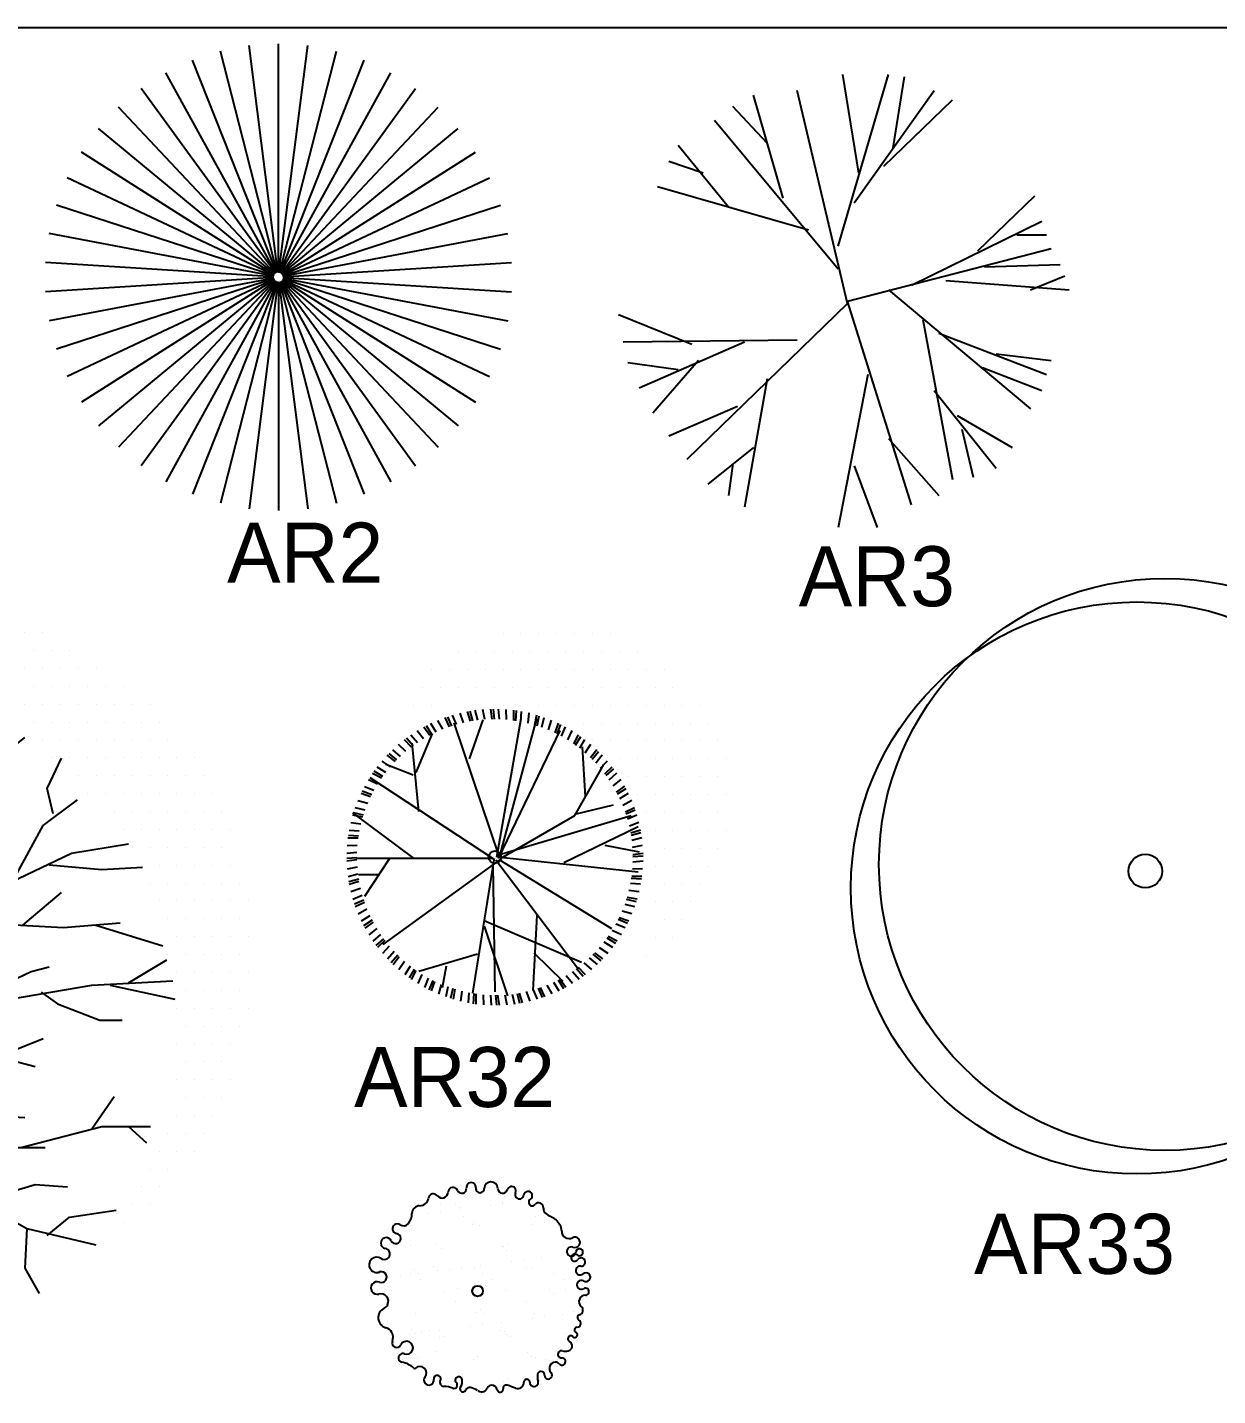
# Model space of a CAD drawing. Header units: millimetres. Extents: x -129.2 to -76.7, y 2488.8 to 2511.1.
# Drawn here: x -126.52 to -121.31, y 2504.03 to 2510.01 of the extents above; entities that cross this region are included whole.
import ezdxf

# ---------------------------------------------------------------- set-up
doc = ezdxf.new("R2010")
doc.units = ezdxf.units.MM
doc.styles.add('MAYO', font='COBT____.PFB', dxfattribs={"height": 0.7})

# ---------------------------------------------------------------- blocks, each defined once
blk = doc.blocks.new('AR2')
for p, q in [((-0.0431, 0.0316), (-0.1684, 1.0237)), ((-0.0406, 0.0317), (-0.0406, 1.0317)), ((-0.0381, 0.0316), (0.0873, 1.0237)), ((-0.0479, 0.0303), (-0.416, 0.9601)), ((-0.0455, 0.0311), (-0.2942, 0.9997)), ((-0.0356, 0.0311), (0.2131, 0.9997)), ((-0.0332, 0.0303), (0.3349, 0.9601)), ((-0.0502, 0.0292), (-0.5319, 0.9055)), ((-0.0309, 0.0292), (0.4508, 0.9055)), ((-0.0523, 0.0279), (-0.6401, 0.8369)), ((-0.0288, 0.0279), (0.559, 0.8369)), ((-0.0543, 0.0263), (-0.7388, 0.7553)), ((-0.0269, 0.0263), (0.6577, 0.7553)), ((-0.056, 0.0245), (-0.8265, 0.6619)), ((-0.0251, 0.0245), (0.7454, 0.6619)), ((-0.0574, 0.0224), (-0.9018, 0.5583)), ((-0.0237, 0.0224), (0.8207, 0.5583)), ((-0.0587, 0.0202), (-0.9635, 0.446)), ((-0.0225, 0.0202), (0.8824, 0.446)), ((-0.0596, 0.0179), (-1.0106, 0.3269)), ((-0.0215, 0.0179), (0.9295, 0.3269)), ((-0.0602, 0.0155), (-1.0425, 0.2028)), ((-0.0209, 0.0155), (0.9614, 0.2028)), ((-0.0605, 0.013), (-1.0585, 0.0758)), ((-0.0206, 0.013), (0.9774, 0.0758)), ((-0.0605, 0.0105), (-1.0585, -0.0523)), ((-0.0602, 0.008), (-1.0425, -0.1794)), ((-0.0596, 0.0055), (-1.0106, -0.3035)), ((-0.0587, 0.0032), (-0.9635, -0.4226)), ((-0.0574, 0.001), (-0.9018, -0.5348)), ((-0.0237, 0.001), (0.8207, -0.5348)), ((-0.0225, 0.0032), (0.8824, -0.4226)), ((-0.0215, 0.0055), (0.9295, -0.3035)), ((-0.0209, 0.008), (0.9614, -0.1794)), ((-0.0206, 0.0105), (0.9774, -0.0523)), ((-0.056, -0.001), (-0.8265, -0.6385)), ((-0.0543, -0.0029), (-0.7388, -0.7318)), ((-0.0523, -0.0045), (-0.6401, -0.8135)), ((-0.0502, -0.0058), (-0.5319, -0.8821)), ((-0.0479, -0.0069), (-0.416, -0.9367)), ((-0.0455, -0.0077), (-0.2942, -0.9762)), ((-0.0431, -0.0081), (-0.1684, -1.0002)), ((-0.0406, -0.0083), (-0.0406, -1.0083)), ((-0.0381, -0.0081), (0.0873, -1.0002)), ((-0.0356, -0.0077), (0.2131, -0.9762)), ((-0.0332, -0.0069), (0.3349, -0.9367)), ((-0.0309, -0.0058), (0.4508, -0.8821)), ((-0.0288, -0.0045), (0.559, -0.8135)), ((-0.0269, -0.0029), (0.6577, -0.7318)), ((-0.0251, -0.001), (0.7454, -0.6385))]:
    blk.add_line(p, q)
blk = doc.blocks.new('AR3')
for p, q in [((-0.0658, 0.2639), (0.1542, 1.0139)), ((0.0242, 0.5839), (-0.0458, 1.0139)), ((0.1742, 0.6939), (0.2242, 1.0039)), ((-0.3058, 0.4739), (-0.4358, 0.9239)), ((-0.0258, 0.0139), (-0.2458, 0.9439)), ((0.0042, 0.4539), (0.3542, 0.9439)), ((0.1342, 0.6139), (0.4342, 0.9039)), ((-0.3758, 0.7139), (-0.5258, 0.8739)), ((-0.0658, 0.1639), (-0.6058, 0.8139)), ((-0.5458, 0.4339), (-0.7658, 0.7039)), ((-0.6558, 0.5839), (-0.8058, 0.6339)), ((-0.1958, 0.3339), (-0.8558, 0.5239)), ((0.5442, 0.2439), (0.7942, 0.4839)), ((0.2542, 0.0939), (0.8242, 0.3739)), ((0.7142, 0.3139), (0.8442, 0.3139)), ((-0.0258, 0.0239), (0.8642, 0.2539)), ((0.5742, 0.1739), (0.9042, 0.1839)), ((0.7742, 0.0739), (0.9242, 0.1339)), ((0.1542, 0.0739), (0.7742, -0.4461)), ((0.4042, 0.1139), (0.9442, 0.0739)), ((-0.7258, -0.6661), (-0.0258, 0.0139)), ((0.2542, -0.8661), (-0.0258, 0.0239)), ((-0.7058, -0.1661), (-1.0258, -0.0361)), ((0.3042, -0.0561), (0.4342, -0.7561)), ((0.3742, -0.1161), (0.8442, -0.2961)), ((-0.2458, -0.1461), (-1.0058, -0.1561)), ((-0.4758, -0.1561), (-0.9358, -0.3561)), ((-0.6758, -0.2361), (-0.8758, -0.4661)), ((0.6242, -0.2061), (0.8642, -0.2361)), ((-0.7658, -0.2761), (-0.9858, -0.2461)), ((0.0642, -0.2961), (-0.0658, -0.9661)), ((0.5642, -0.2661), (0.8242, -0.3661)), ((-0.3758, -0.3161), (-0.4758, -0.8761)), ((0.3542, -0.3661), (0.6242, -0.7061)), ((-0.5058, -0.4361), (-0.8058, -0.5661)), ((0.4542, -0.4761), (0.6942, -0.6161)), ((0.4742, -0.5361), (0.5242, -0.7461)), ((0.1542, -0.5761), (0.3742, -0.8261)), ((-0.4358, -0.6161), (-0.6358, -0.7761)), ((-0.5258, -0.6861), (-0.5458, -0.8261)), ((0.0042, -0.6961), (0.1042, -0.9661))]:
    blk.add_line(p, q)
blk = doc.blocks.new('AR31')
for p, q in [((-0.0813, 1.7504), (-0.0813, 1.7504)), ((-0.0032, 1.7504), (-0.0032, 1.7504)), ((0.0749, 1.7504), (0.0749, 1.7504)), ((0.153, 1.7504), (0.153, 1.7504)), ((0.2312, 1.7504), (0.2312, 1.7504)), ((0.3093, 1.7504), (0.3093, 1.7504)), ((0.3874, 1.7504), (0.3874, 1.7504)), ((0.4655, 1.7504), (0.4655, 1.7504)), ((0.5437, 1.7504), (0.5437, 1.7504)), ((0.6218, 1.7504), (0.6218, 1.7504)), ((0.6999, 1.7504), (0.6999, 1.7504)), ((0.778, 1.7504), (0.778, 1.7504)), ((-0.2766, 1.6723), (-0.2766, 1.6723)), ((-0.1985, 1.6723), (-0.1985, 1.6723)), ((-0.1204, 1.6723), (-0.1204, 1.6723)), ((-0.0423, 1.6723), (-0.0423, 1.6723)), ((0.0359, 1.6723), (0.0359, 1.6723)), ((0.114, 1.6723), (0.114, 1.6723)), ((0.1921, 1.6723), (0.1921, 1.6723)), ((0.2702, 1.6723), (0.2702, 1.6723)), ((0.3484, 1.6723), (0.3484, 1.6723)), ((0.4265, 1.6723), (0.4265, 1.6723)), ((0.5046, 1.6723), (0.5046, 1.6723)), ((0.5827, 1.6723), (0.5827, 1.6723)), ((0.6609, 1.6723), (0.6609, 1.6723)), ((0.739, 1.6723), (0.739, 1.6723)), ((0.8171, 1.6723), (0.8171, 1.6723)), ((0.8952, 1.6723), (0.8952, 1.6723)), ((0.9734, 1.6723), (0.9734, 1.6723)), ((-0.3938, 1.5942), (-0.3938, 1.5942)), ((-0.3157, 1.5942), (-0.3157, 1.5942)), ((-0.2376, 1.5942), (-0.2376, 1.5942)), ((-0.1595, 1.5942), (-0.1595, 1.5942)), ((-0.0813, 1.5942), (-0.0813, 1.5942)), ((-0.0032, 1.5942), (-0.0032, 1.5942)), ((0.0749, 1.5942), (0.0749, 1.5942)), ((0.153, 1.5942), (0.153, 1.5942)), ((0.2312, 1.5942), (0.2312, 1.5942)), ((0.3093, 1.5942), (0.3093, 1.5942)), ((0.3874, 1.5942), (0.3874, 1.5942)), ((0.4655, 1.5942), (0.4655, 1.5942)), ((0.5437, 1.5942), (0.5437, 1.5942)), ((0.6218, 1.5942), (0.6218, 1.5942)), ((0.6999, 1.5942), (0.6999, 1.5942)), ((0.778, 1.5942), (0.778, 1.5942)), ((0.8562, 1.5942), (0.8562, 1.5942)), ((0.9343, 1.5942), (0.9343, 1.5942)), ((1.0124, 1.5942), (1.0124, 1.5942)), ((1.0905, 1.5942), (1.0905, 1.5942)), ((-0.511, 1.5161), (-0.511, 1.5161)), ((-0.4329, 1.5161), (-0.4329, 1.5161)), ((-0.3456, 1.2356), (-0.4165, 1.4989)), ((-0.3548, 1.5161), (-0.3548, 1.5161)), ((-0.319, 1.2457), (-0.2836, 1.5293)), ((-0.2766, 1.5161), (-0.2766, 1.5161)), ((-0.1985, 1.5161), (-0.1985, 1.5161)), ((-0.1204, 1.5161), (-0.1204, 1.5161)), ((-0.0423, 1.5161), (-0.0423, 1.5161)), ((0.0359, 1.5161), (0.0359, 1.5161)), ((0.114, 1.5161), (0.114, 1.5161)), ((0.1329, 0.9824), (0.1595, 1.5293)), ((0.1921, 1.5161), (0.1921, 1.5161)), ((0.2702, 1.5161), (0.2702, 1.5161)), ((0.3484, 1.5161), (0.3484, 1.5161)), ((0.4265, 1.5161), (0.4265, 1.5161)), ((0.5046, 1.5161), (0.5046, 1.5161)), ((0.5827, 1.5161), (0.5827, 1.5161)), ((0.6609, 1.5161), (0.6609, 1.5161)), ((0.739, 1.5161), (0.739, 1.5161)), ((0.8171, 1.5161), (0.8171, 1.5161)), ((0.8952, 1.5161), (0.8952, 1.5161)), ((0.9734, 1.5161), (0.9734, 1.5161)), ((1.0515, 1.5161), (1.0515, 1.5161)), ((1.1296, 1.5161), (1.1296, 1.5161)), ((1.2077, 1.5161), (1.2077, 1.5161)), ((-0.6282, 1.4379), (-0.6282, 1.4379)), ((-0.5501, 1.4379), (-0.5501, 1.4379)), ((-0.472, 1.4379), (-0.472, 1.4379)), ((-0.3938, 1.4379), (-0.3938, 1.4379)), ((-0.3157, 1.4379), (-0.3157, 1.4379)), ((-0.0798, 1.3672), (-0.0975, 1.4888)), ((0.3093, 1.4379), (0.3093, 1.4379)), ((0.3874, 1.4379), (0.3874, 1.4379)), ((0.4655, 1.4379), (0.4655, 1.4379)), ((0.5437, 1.4379), (0.5437, 1.4379)), ((0.6218, 1.4379), (0.6218, 1.4379)), ((0.6999, 1.4379), (0.6999, 1.4379)), ((0.778, 1.4379), (0.778, 1.4379)), ((0.8562, 1.4379), (0.8562, 1.4379)), ((0.9343, 1.4379), (0.9343, 1.4379)), ((1.0124, 1.4379), (1.0124, 1.4379)), ((1.0905, 1.4379), (1.0905, 1.4379)), ((1.1687, 1.4379), (1.1687, 1.4379)), ((1.2468, 1.4379), (1.2468, 1.4379)), ((1.3249, 1.4379), (1.3249, 1.4379)), ((-0.514, 1.2255), (-0.6824, 1.3369)), ((-0.6673, 1.3598), (-0.6673, 1.3598)), ((-0.5891, 1.3598), (-0.5891, 1.3598)), ((-0.2304, 0.9317), (-0.1595, 1.3369)), ((0.1506, 1.2356), (-0.0798, 1.3672)), ((0.5827, 1.3598), (0.5827, 1.3598)), ((0.6609, 1.3598), (0.6609, 1.3598)), ((0.739, 1.3598), (0.739, 1.3598)), ((0.8171, 1.3598), (0.8171, 1.3598)), ((0.8952, 1.3598), (0.8952, 1.3598)), ((0.9734, 1.3598), (0.9734, 1.3598)), ((1.0515, 1.3598), (1.0515, 1.3598)), ((1.1296, 1.3598), (1.1296, 1.3598)), ((1.2077, 1.3598), (1.2077, 1.3598)), ((1.2859, 1.3598), (1.2859, 1.3598)), ((1.364, 1.3598), (1.364, 1.3598)), ((1.4421, 1.3598), (1.4421, 1.3598)), ((-0.7845, 1.2817), (-0.7845, 1.2817)), ((0.4342, 1.1647), (0.4874, 1.2558)), ((0.778, 1.2817), (0.778, 1.2817)), ((0.8562, 1.2817), (0.8562, 1.2817)), ((0.9343, 1.2817), (0.9343, 1.2817)), ((1.0124, 1.2817), (1.0124, 1.2817)), ((1.0905, 1.2817), (1.0905, 1.2817)), ((1.1687, 1.2817), (1.1687, 1.2817)), ((1.2468, 1.2817), (1.2468, 1.2817)), ((1.3249, 1.2817), (1.3249, 1.2817)), ((1.403, 1.2817), (1.403, 1.2817)), ((1.4812, 1.2817), (1.4812, 1.2817)), ((-0.5051, 0.9621), (-0.514, 1.2255)), ((-0.1329, 0.6279), (-0.3456, 1.2356)), ((0.2215, 1.0229), (0.2924, 1.2356)), ((0.6558, 1.0229), (0.895, 1.2153)), ((0.8952, 1.2036), (0.8952, 1.2036)), ((0.9734, 1.2036), (0.9734, 1.2036)), ((1.0515, 1.2036), (1.0515, 1.2036)), ((1.1296, 1.2036), (1.1296, 1.2036)), ((1.2077, 1.2036), (1.2077, 1.2036)), ((1.2859, 1.2036), (1.2859, 1.2036)), ((1.364, 1.2036), (1.364, 1.2036)), ((1.4421, 1.2036), (1.4421, 1.2036)), ((1.5202, 1.2036), (1.5202, 1.2036)), ((0.0532, 0.6887), (-0.0709, 1.1951)), ((0.3988, 0.7191), (0.4342, 1.1647)), ((-0.9748, 0.8912), (-1.0368, 1.1242)), ((0.9925, 0.9925), (1.0545, 1.1242)), ((1.0124, 1.1254), (1.0124, 1.1254)), ((1.0905, 1.1254), (1.0905, 1.1254)), ((1.1687, 1.1254), (1.1687, 1.1254)), ((1.2468, 1.1254), (1.2468, 1.1254)), ((1.3249, 1.1254), (1.3249, 1.1254)), ((1.403, 1.1254), (1.403, 1.1254)), ((1.4812, 1.1254), (1.4812, 1.1254)), ((1.5593, 1.1254), (1.5593, 1.1254)), ((1.6374, 1.1254), (1.6374, 1.1254)), ((-0.4165, 0.8102), (-0.5937, 1.0634)), ((0.1241, 0.9419), (0.2215, 1.0229)), ((0.4165, 0.9824), (0.5051, 1.033)), ((0.7178, 0.8001), (0.6558, 1.0229)), ((1.1296, 1.0473), (1.1296, 1.0473)), ((1.2077, 1.0473), (1.2077, 1.0473)), ((1.2859, 1.0473), (1.2859, 1.0473)), ((1.364, 1.0473), (1.364, 1.0473)), ((1.4421, 1.0473), (1.4421, 1.0473)), ((1.5202, 1.0473), (1.5202, 1.0473)), ((1.5984, 1.0473), (1.5984, 1.0473)), ((1.6765, 1.0473), (1.6765, 1.0473)), ((-0.9571, 0.8811), (-1.1875, 0.9723)), ((-0.0443, 0.3342), (0.1329, 0.9824)), ((1.0191, 0.8811), (0.9925, 0.9925)), ((1.1687, 0.9692), (1.1687, 0.9692)), ((1.2468, 0.9692), (1.2468, 0.9692)), ((1.3249, 0.9692), (1.3249, 0.9692)), ((1.403, 0.9692), (1.403, 0.9692)), ((1.4812, 0.9692), (1.4812, 0.9692)), ((1.5593, 0.9692), (1.5593, 0.9692)), ((1.6374, 0.9692), (1.6374, 0.9692)), ((1.7155, 0.9692), (1.7155, 0.9692)), ((-0.4342, 0.8305), (-0.7001, 0.9115)), ((0.9748, 0.8305), (1.1254, 0.9419)), ((-1.09, 0.7393), (-1.3115, 0.8406)), ((-0.8153, 0.6482), (-0.9571, 0.8811)), ((0.2127, 0.5368), (0.4963, 0.8609)), ((0.6115, 0.6077), (0.7532, 0.8811)), ((1.2859, 0.8911), (1.2859, 0.8911)), ((1.364, 0.8911), (1.364, 0.8911)), ((1.4421, 0.8911), (1.4421, 0.8911)), ((1.5202, 0.8911), (1.5202, 0.8911)), ((1.5984, 0.8911), (1.5984, 0.8911)), ((1.6765, 0.8911), (1.6765, 0.8911)), ((1.7546, 0.8911), (1.7546, 0.8911)), ((-0.7887, 0.4861), (-0.833, 0.79)), ((-0.1152, 0.5368), (-0.4165, 0.8102)), ((0.8419, 0.5874), (0.9748, 0.8305)), ((1.3249, 0.8129), (1.3249, 0.8129)), ((1.403, 0.8129), (1.403, 0.8129)), ((1.4812, 0.8129), (1.4812, 0.8129)), ((1.5593, 0.8129), (1.5593, 0.8129)), ((1.6374, 0.8129), (1.6374, 0.8129)), ((1.7155, 0.8129), (1.7155, 0.8129)), ((1.7937, 0.8129), (1.7937, 0.8129)), ((-0.7089, 0.4254), (-1.09, 0.7393)), ((1.0989, 0.7089), (1.347, 0.7495)), ((1.364, 0.7348), (1.364, 0.7348)), ((1.4421, 0.7348), (1.4421, 0.7348)), ((1.5202, 0.7348), (1.5202, 0.7348)), ((1.5984, 0.7348), (1.5984, 0.7348)), ((1.6765, 0.7348), (1.6765, 0.7348)), ((1.7546, 0.7348), (1.7546, 0.7348)), ((-0.9925, 0.6583), (-1.0811, 0.6077)), ((-0.2393, 0.4861), (-0.5228, 0.6988)), ((0.4608, 0.4051), (1.0989, 0.7089)), ((0.4785, 0.5975), (0.5937, 0.6684)), ((1.0014, 0.6583), (1.2318, 0.638)), ((-1.2141, 0.4355), (-1.4002, 0.6077)), ((-1.0811, 0.6077), (-1.2584, 0.638)), ((-0.6115, 0.5064), (-0.7089, 0.6077)), ((-0.1329, 0.6279), (0.0177, 0.1013)), ((-0.0266, 0.0506), (-0.1329, 0.6279)), ((0.1241, 0.4254), (0.1241, 0.638)), ((0.6203, 0.4861), (0.6115, 0.6077)), ((1.2318, 0.638), (1.409, 0.6482)), ((1.403, 0.6567), (1.403, 0.6567)), ((1.4812, 0.6567), (1.4812, 0.6567)), ((1.5593, 0.6567), (1.5593, 0.6567)), ((1.6374, 0.6567), (1.6374, 0.6567)), ((1.7155, 0.6567), (1.7155, 0.6567)), ((1.7937, 0.6567), (1.7937, 0.6567)), ((0.257, 0.5672), (0.4785, 0.5975)), ((1.4421, 0.5786), (1.4421, 0.5786)), ((1.5202, 0.5786), (1.5202, 0.5786)), ((1.5984, 0.5786), (1.5984, 0.5786)), ((1.6765, 0.5786), (1.6765, 0.5786)), ((1.7546, 0.5786), (1.7546, 0.5786)), ((1.8327, 0.5786), (1.8327, 0.5786)), ((-1.2318, 0.4456), (-1.4799, 0.4963)), ((-1.0989, 0.4659), (-1.1343, 0.5266)), ((-0.319, 0.5368), (-0.6115, 0.5064)), ((-0.1418, 0.1114), (-0.2393, 0.4861)), ((0.1329, 0.1823), (0.2127, 0.5368)), ((0.8862, 0.395), (1.0545, 0.5368)), ((1.4812, 0.5004), (1.4812, 0.5004)), ((1.5593, 0.5004), (1.5593, 0.5004)), ((1.6374, 0.5004), (1.6374, 0.5004)), ((1.7155, 0.5004), (1.7155, 0.5004)), ((1.7937, 0.5004), (1.7937, 0.5004)), ((1.8718, 0.5004), (1.8718, 0.5004)), ((-0.9659, 0.162), (-1.2318, 0.4456)), ((-1.0989, 0.3038), (-1.0989, 0.4659)), ((0.1684, 0.3646), (0.1241, 0.4254)), ((1.5202, 0.4223), (1.5202, 0.4223)), ((1.5984, 0.4223), (1.5984, 0.4223)), ((1.6765, 0.4223), (1.6765, 0.4223)), ((1.7546, 0.4223), (1.7546, 0.4223)), ((1.8327, 0.4223), (1.8327, 0.4223)), ((-1.2318, 0.1924), (-1.4799, 0.3747)), ((-0.7089, 0.4152), (-0.0266, 0.0506)), ((-0.1063, 0.0101), (-0.7089, 0.4152)), ((0, 0.0911), (0.4697, 0.4051)), ((0, 0), (0.4608, 0.4051)), ((0.4874, 0.4152), (1.0634, 0.3849)), ((1.0634, 0.3849), (1.3115, 0.4051)), ((1.2052, 0.395), (1.4976, 0.3038)), ((1.5593, 0.3442), (1.5593, 0.3442)), ((1.6374, 0.3442), (1.6374, 0.3442)), ((1.7155, 0.3442), (1.7155, 0.3442)), ((1.7937, 0.3442), (1.7937, 0.3442)), ((1.8718, 0.3442), (1.8718, 0.3442)), ((1.347, 0.1418), (1.5154, 0.2431)), ((1.5202, 0.2661), (1.5202, 0.2661)), ((1.5984, 0.2661), (1.5984, 0.2661)), ((1.6765, 0.2661), (1.6765, 0.2661)), ((1.7546, 0.2661), (1.7546, 0.2661)), ((1.8327, 0.2661), (1.8327, 0.2661)), ((-1.4356, 0.2228), (-1.5242, 0.2127)), ((-0.9659, 0.162), (-1.4356, 0.2228)), ((0.2038, 0.1722), (0.5937, 0.2329)), ((0.6026, 0.0405), (0.9216, 0.1924)), ((0.9216, 0.1924), (1.0014, 0.2127)), ((1.5593, 0.1879), (1.5593, 0.1879)), ((1.6374, 0.1879), (1.6374, 0.1879)), ((1.7155, 0.1879), (1.7155, 0.1879)), ((1.7937, 0.1879), (1.7937, 0.1879)), ((1.8718, 0.1879), (1.8718, 0.1879)), ((-0.4785, -0.1114), (-0.9659, 0.162)), ((0.4697, 0.0101), (1.1875, 0.1317)), ((1.1875, 0.1317), (1.5419, 0.1519)), ((1.2672, 0.1317), (1.5508, 0.0709)), ((-0.8064, 0.0709), (-1.2141, 0.0101)), ((0.0177, 0.1013), (-0.4254, -0.6887)), ((0.9659, 0.1013), (1.0368, 0.0506)), ((1.5984, 0.1098), (1.5984, 0.1098)), ((1.6765, 0.1098), (1.6765, 0.1098)), ((1.7546, 0.1098), (1.7546, 0.1098)), ((1.8327, 0.1098), (1.8327, 0.1098)), ((-1.3558, 0.0304), (-1.5419, -0.0709)), ((-1.2141, 0.0101), (-1.4445, 0.0405)), ((-1.0368, 0.0304), (-1.2761, -0.1317)), ((0, 0.0405), (-0.6824, -0.1722)), ((0, 0), (0.5051, -0.7089)), ((0.0354, -0.0304), (0.4697, 0.0101)), ((0.0532, 0.0506), (0.4697, 0.0101)), ((1.0368, 0.0506), (1.2229, -0.0203)), ((1.5593, 0.0317), (1.5593, 0.0317)), ((1.6374, 0.0317), (1.6374, 0.0317)), ((1.7155, 0.0317), (1.7155, 0.0317)), ((1.7937, 0.0317), (1.7937, 0.0317)), ((1.8718, 0.0317), (1.8718, 0.0317)), ((1.2229, -0.0203), (1.3204, -0.0203)), ((1.5984, -0.0464), (1.5984, -0.0464)), ((1.6765, -0.0464), (1.6765, -0.0464)), ((1.7546, -0.0464), (1.7546, -0.0464)), ((1.8327, -0.0464), (1.8327, -0.0464)), ((-0.6824, -0.1722), (0, -0.0608)), ((-0.3367, -0.1114), (-0.4697, -0.3849)), ((-0.4254, -0.6887), (0, -0.0608)), ((0.0089, -0.081), (0.4519, -0.6279)), ((0.771, -0.1823), (0.9748, -0.1013)), ((-0.6824, -0.162), (-1.1875, -0.3038)), ((-0.6735, -0.162), (-0.8862, -0.5672)), ((0.1063, -0.162), (0.5583, -0.1215)), ((0.2747, -0.1418), (0.4076, -0.2127)), ((0.5583, -0.1215), (0.9393, -0.2228)), ((0.6203, -0.1317), (0.6824, -0.3038)), ((1.5593, -0.1246), (1.5593, -0.1246)), ((1.6374, -0.1246), (1.6374, -0.1246)), ((1.7155, -0.1246), (1.7155, -0.1246)), ((1.7937, -0.1246), (1.7937, -0.1246)), ((-1.409, -0.2329), (-1.5242, -0.2431)), ((-1.1698, -0.3038), (-1.409, -0.2329)), ((0.4076, -0.2127), (0.4785, -0.2431)), ((1.5984, -0.2027), (1.5984, -0.2027)), ((1.6765, -0.2027), (1.6765, -0.2027)), ((1.7546, -0.2027), (1.7546, -0.2027)), ((-1.3204, -0.2532), (-1.4799, -0.3545)), ((-0.4165, -0.2633), (-0.5672, -0.314)), ((-0.1506, -0.2633), (-0.0798, -0.7697)), ((0.1329, -0.2431), (0.1063, -0.7596)), ((1.5593, -0.2808), (1.5593, -0.2808)), ((1.6374, -0.2808), (1.6374, -0.2808)), ((1.7155, -0.2808), (1.7155, -0.2808)), ((1.7937, -0.2808), (1.7937, -0.2808)), ((-1.1875, -0.3038), (-1.4622, -0.476)), ((0.6824, -0.3038), (0.7798, -0.3342)), ((1.1875, -0.4963), (1.285, -0.3545)), ((-0.7976, -0.3849), (-1.0634, -0.4659)), ((-0.4697, -0.3849), (-0.6646, -0.5773)), ((1.5984, -0.3589), (1.5984, -0.3589)), ((1.6765, -0.3589), (1.6765, -0.3589)), ((1.7546, -0.3589), (1.7546, -0.3589)), ((-1.0634, -0.4659), (-1.3027, -0.5266)), ((-0.5494, -0.4659), (-0.6026, -0.6178)), ((0.576, -0.5773), (0.7089, -0.4355)), ((0.7089, -0.4355), (0.895, -0.4456)), ((1.5593, -0.4371), (1.5593, -0.4371)), ((1.6374, -0.4371), (1.6374, -0.4371)), ((1.7155, -0.4371), (1.7155, -0.4371)), ((0.8773, -0.5773), (1.2318, -0.4861)), ((1.2318, -0.4861), (1.4445, -0.4861)), ((1.347, -0.4861), (1.4267, -0.557)), ((1.5202, -0.5152), (1.5202, -0.5152)), ((1.5984, -0.5152), (1.5984, -0.5152)), ((1.6765, -0.5152), (1.6765, -0.5152)), ((-0.8862, -0.5672), (-1.1609, -0.8507)), ((-0.8862, -0.5773), (-1.0811, -0.5773)), ((-0.6646, -0.5773), (-0.7532, -0.6077)), ((-0.1152, -0.5469), (-0.2215, -0.7089)), ((0.1241, -0.5773), (-0.0266, -0.8811)), ((0.4076, -0.5773), (0.9837, -0.5773)), ((1.4812, -0.5933), (1.4812, -0.5933)), ((1.5593, -0.5933), (1.5593, -0.5933)), ((1.6374, -0.5933), (1.6374, -0.5933)), ((0.1241, -0.6482), (0.3279, -0.871)), ((-1.028, -0.7089), (-1.3824, -0.7089)), ((-1.1875, -0.7089), (-1.3293, -0.7798)), ((-0.4165, -0.6786), (-0.9482, -1.2052)), ((-0.4165, -0.6786), (-0.3722, -0.9723)), ((0.4697, -0.6786), (0.4697, -0.8507)), ((0.5051, -0.7089), (0.9039, -0.9317)), ((1.4421, -0.6714), (1.4421, -0.6714)), ((1.5202, -0.6714), (1.5202, -0.6714)), ((-1.0723, -0.7596), (-1.1432, -0.9925)), ((-0.0798, -0.7697), (-0.2747, -1.3065)), ((0.1063, -0.7596), (0.1506, -1.2153)), ((0.7001, -0.8102), (0.9393, -0.7393)), ((0.9393, -0.7393), (1.0811, -0.7495)), ((1.403, -0.7496), (1.403, -0.7496)), ((1.4812, -0.7496), (1.4812, -0.7496)), ((1.364, -0.8277), (1.364, -0.8277)), ((1.4421, -0.8277), (1.4421, -0.8277)), ((-1.1609, -0.8507), (-1.2406, -0.9014)), ((-0.6026, -0.8609), (-0.9128, -0.9419)), ((-0.1241, -0.8912), (-0.2747, -0.9723)), ((0.4697, -0.8507), (0.5406, -1.0128)), ((0.9925, -0.9621), (1.09, -0.8811)), ((1.09, -0.8811), (1.2938, -0.8507)), ((-0.9128, -0.9419), (-1.0989, -1.0634)), ((-0.3899, -0.9014), (-0.4785, -0.9723)), ((0.1241, -0.9317), (0.5583, -1.428)), ((0.9039, -0.9317), (0.895, -1.1039)), ((0.9039, -0.9317), (1.2052, -1.0026)), ((1.3249, -0.9058), (1.3249, -0.9058)), ((-0.7267, -1.0128), (-0.7444, -1.1647)), ((-0.3722, -0.9723), (-0.5051, -1.2356)), ((-0.9039, -1.0735), (-0.9925, -1.1444)), ((-0.8153, -1.0735), (-0.9039, -1.0735)), ((-0.4519, -1.1242), (-0.4431, -1.266)), ((-0.195, -1.1039), (-0.1595, -1.5394)), ((0.1418, -1.114), (0.0532, -1.5597)), ((0.2836, -1.1242), (0.4963, -1.1444)), ((0.895, -1.1039), (0.9571, -1.2153)), ((-0.7444, -1.1647), (-0.8241, -1.3166)), ((0.3722, -1.2153), (0.3988, -1.4989)), ((-0.2659, -1.2761), (-0.6026, -1.4584)), ((-0.2747, -1.3065), (-0.3811, -1.4888))]:
    blk.add_line(p, q)
blk = doc.blocks.new('AR32')
for p, q in [((0.0157, 0.975), (0.0157, 0.975)), ((0.0939, 0.975), (0.0939, 0.975)), ((0.172, 0.975), (0.172, 0.975)), ((0.2501, 0.975), (0.2501, 0.975)), ((0.3282, 0.975), (0.3282, 0.975)), ((0.4064, 0.975), (0.4064, 0.975)), ((0.4845, 0.975), (0.4845, 0.975)), ((-0.1796, 0.8969), (-0.1796, 0.8969)), ((-0.1014, 0.8969), (-0.1014, 0.8969)), ((-0.0233, 0.8969), (-0.0233, 0.8969)), ((0.0548, 0.8969), (0.0548, 0.8969)), ((0.1329, 0.8969), (0.1329, 0.8969)), ((0.2111, 0.8969), (0.2111, 0.8969)), ((0.2892, 0.8969), (0.2892, 0.8969)), ((0.3673, 0.8969), (0.3673, 0.8969)), ((0.4454, 0.8969), (0.4454, 0.8969)), ((0.5236, 0.8969), (0.5236, 0.8969)), ((0.6017, 0.8969), (0.6017, 0.8969)), ((-0.2968, 0.8188), (-0.2968, 0.8188)), ((-0.2186, 0.8188), (-0.2186, 0.8188)), ((-0.1405, 0.8188), (-0.1405, 0.8188)), ((-0.0624, 0.8188), (-0.0624, 0.8188)), ((0.0157, 0.8188), (0.0157, 0.8188)), ((0.0939, 0.8188), (0.0939, 0.8188)), ((0.172, 0.8188), (0.172, 0.8188)), ((0.2501, 0.8188), (0.2501, 0.8188)), ((0.3282, 0.8188), (0.3282, 0.8188)), ((0.4064, 0.8188), (0.4064, 0.8188)), ((0.4845, 0.8188), (0.4845, 0.8188)), ((0.5626, 0.8188), (0.5626, 0.8188)), ((0.6407, 0.8188), (0.6407, 0.8188)), ((0.7189, 0.8188), (0.7189, 0.8188)), ((-0.3358, 0.7406), (-0.3358, 0.7406)), ((-0.2577, 0.7406), (-0.2577, 0.7406)), ((-0.1796, 0.7406), (-0.1796, 0.7406)), ((-0.1014, 0.7406), (-0.1014, 0.7406)), ((-0.0233, 0.7406), (-0.0233, 0.7406)), ((0.0548, 0.7406), (0.0548, 0.7406)), ((0.1329, 0.7406), (0.1329, 0.7406)), ((0.2111, 0.7406), (0.2111, 0.7406)), ((0.2892, 0.7406), (0.2892, 0.7406)), ((0.3673, 0.7406), (0.3673, 0.7406)), ((0.4454, 0.7406), (0.4454, 0.7406)), ((0.5236, 0.7406), (0.5236, 0.7406)), ((0.6017, 0.7406), (0.6017, 0.7406)), ((0.6798, 0.7406), (0.6798, 0.7406)), ((0.7579, 0.7406), (0.7579, 0.7406)), ((-0.3749, 0.6625), (-0.3749, 0.6625)), ((-0.2968, 0.6625), (-0.2968, 0.6625)), ((0.0157, 0.6625), (0.0157, 0.6625)), ((0.0939, 0.6625), (0.0939, 0.6625)), ((0.172, 0.6625), (0.172, 0.6625)), ((0.2501, 0.6625), (0.2501, 0.6625)), ((0.3282, 0.6625), (0.3282, 0.6625)), ((0.4064, 0.6625), (0.4064, 0.6625)), ((0.4845, 0.6625), (0.4845, 0.6625)), ((0.5626, 0.6625), (0.5626, 0.6625)), ((0.6407, 0.6625), (0.6407, 0.6625)), ((0.7189, 0.6625), (0.7189, 0.6625)), ((0.797, 0.6625), (0.797, 0.6625)), ((0.8751, 0.6625), (0.8751, 0.6625)), ((-0.2179, 0.5684), (-0.2375, 0.6083)), ((-0.2089, 0.5711), (-0.2264, 0.6119)), ((-0.1878, 0.578), (-0.2053, 0.6188)), ((-0.1572, 0.5859), (-0.1725, 0.6277)), ((-0.1263, 0.5923), (-0.1394, 0.6348)), ((-0.1169, 0.5935), (-0.1278, 0.6366)), ((-0.095, 0.597), (-0.1059, 0.6401)), ((-0.0636, 0.6001), (-0.0722, 0.6437)), ((-0.032, 0.6016), (-0.0383, 0.6456)), ((-0.0226, 0.6013), (-0.0266, 0.6456)), ((-0.0115, -0.0018), (0.0943, 0.6038)), ((-0.0004, 0.6014), (-0.0044, 0.6456)), ((0.0006, -0.0018), (0.1629, 0.6038)), ((0.0311, 0.5995), (0.0294, 0.6439)), ((0.0625, 0.596), (0.0631, 0.6404)), ((0.0717, 0.5943), (0.0747, 0.6386)), ((0.0937, 0.5908), (0.0966, 0.6352)), ((0.1245, 0.5841), (0.1298, 0.6282)), ((0.155, 0.5757), (0.1626, 0.6195)), ((0.1639, 0.5725), (0.1737, 0.6159)), ((0.185, 0.5657), (0.1949, 0.6091)), ((-0.3647, 0.3687), (-0.2926, 0.539)), ((-0.3321, 0.5148), (-0.3596, 0.5498)), ((-0.3047, 0.5304), (-0.3303, 0.5668)), ((-0.2962, 0.5345), (-0.3198, 0.5721)), ((-0.2764, 0.5446), (-0.3001, 0.5822)), ((-0.2475, 0.5573), (-0.2691, 0.5961)), ((0.0006, -0.0018), (-0.1989, 0.5858)), ((-0.1313, 0.4275), (-0.0714, 0.5978)), ((-0.0037, -0.0078), (0.2644, 0.551)), ((0.2144, 0.5542), (0.2265, 0.597)), ((0.2432, 0.5412), (0.2575, 0.5832)), ((0.2514, 0.5367), (0.268, 0.5779)), ((0.2712, 0.5266), (0.2878, 0.5679)), ((0.2892, 0.5844), (0.2892, 0.5844)), ((0.2985, 0.5107), (0.3172, 0.551)), ((0.3673, 0.5844), (0.3673, 0.5844)), ((0.4454, 0.5844), (0.4454, 0.5844)), ((0.5236, 0.5844), (0.5236, 0.5844)), ((0.6017, 0.5844), (0.6017, 0.5844)), ((0.6798, 0.5844), (0.6798, 0.5844)), ((0.7579, 0.5844), (0.7579, 0.5844)), ((0.8361, 0.5844), (0.8361, 0.5844)), ((0.9142, 0.5844), (0.9142, 0.5844)), ((-0.4091, 0.4597), (-0.4417, 0.4899)), ((-0.3844, 0.4794), (-0.4154, 0.5113)), ((-0.3767, 0.4847), (-0.4059, 0.5182)), ((-0.3587, 0.4978), (-0.388, 0.5313)), ((-0.3525, 0.1973), (-0.382, 0.497)), ((0.3249, 0.4933), (0.3456, 0.5326)), ((0.3323, 0.4876), (0.3551, 0.5257)), ((0.3503, 0.4745), (0.3731, 0.5127)), ((0.3754, 0.262), (0.3624, 0.4803)), ((0.3747, 0.4545), (0.3995, 0.4914)), ((0.4064, 0.5063), (0.4064, 0.5063)), ((0.4845, 0.5063), (0.4845, 0.5063)), ((0.5626, 0.5063), (0.5626, 0.5063)), ((0.6407, 0.5063), (0.6407, 0.5063)), ((0.7189, 0.5063), (0.7189, 0.5063)), ((0.797, 0.5063), (0.797, 0.5063)), ((0.8751, 0.5063), (0.8751, 0.5063)), ((0.9532, 0.5063), (0.9532, 0.5063)), ((-0.4552, 0.4165), (-0.4908, 0.4432)), ((-0.4484, 0.423), (-0.4825, 0.4514)), ((-0.4327, 0.4387), (-0.4669, 0.4672)), ((0.3981, 0.4332), (0.4247, 0.4688)), ((0.4045, 0.4264), (0.433, 0.4605)), ((0.4203, 0.4107), (0.4487, 0.4449)), ((0.4412, 0.3871), (0.4715, 0.4197)), ((0.5236, 0.4281), (0.5236, 0.4281)), ((0.6017, 0.4281), (0.6017, 0.4281)), ((0.6798, 0.4281), (0.6798, 0.4281)), ((0.7579, 0.4281), (0.7579, 0.4281)), ((0.8361, 0.4281), (0.8361, 0.4281)), ((0.9142, 0.4281), (0.9142, 0.4281)), ((0.9923, 0.4281), (0.9923, 0.4281)), ((-0.5153, 0.3433), (-0.5546, 0.3641)), ((-0.5096, 0.3508), (-0.5477, 0.3735)), ((-0.4965, 0.3687), (-0.5347, 0.3915)), ((-0.4765, 0.3932), (-0.5134, 0.4179)), ((-0.3777, 0.3568), (-0.4974, 0.4035)), ((0.3286, 0.1805), (0.4561, 0.4035)), ((0.461, 0.3624), (0.4929, 0.3934)), ((0.4663, 0.3547), (0.4997, 0.3839)), ((0.4794, 0.3367), (0.5128, 0.366)), ((-0.5486, 0.2897), (-0.5899, 0.3062)), ((-0.5327, 0.3169), (-0.573, 0.3356)), ((-0.0202, -0.0138), (-0.5651, 0.3448)), ((0.4964, 0.3101), (0.5313, 0.3376)), ((0.512, 0.2827), (0.5484, 0.3083)), ((0.5626, 0.35), (0.5626, 0.35)), ((0.6407, 0.35), (0.6407, 0.35)), ((0.7189, 0.35), (0.7189, 0.35)), ((0.797, 0.35), (0.797, 0.35)), ((0.8751, 0.35), (0.8751, 0.35)), ((0.9532, 0.35), (0.9532, 0.35)), ((-0.5762, 0.2328), (-0.619, 0.245)), ((-0.5632, 0.2616), (-0.6052, 0.276)), ((-0.5587, 0.2699), (-0.5999, 0.2864)), ((0.5161, 0.2742), (0.5537, 0.2978)), ((0.5262, 0.2544), (0.5638, 0.2781)), ((0.5388, 0.2255), (0.5776, 0.2471)), ((0.6017, 0.2719), (0.6017, 0.2719)), ((0.6798, 0.2719), (0.6798, 0.2719)), ((0.7579, 0.2719), (0.7579, 0.2719)), ((0.8361, 0.2719), (0.8361, 0.2719)), ((0.9142, 0.2719), (0.9142, 0.2719)), ((0.9923, 0.2719), (0.9923, 0.2719)), ((-0.5977, 0.1734), (-0.6415, 0.181)), ((-0.3733, -0.0078), (-0.6414, 0.1913)), ((-0.5945, 0.1823), (-0.6379, 0.1922)), ((-0.5877, 0.2034), (-0.6311, 0.2133)), ((-0.0037, 0.009), (0.5758, 0.1805)), ((0.0049, -0.0078), (0.3286, 0.1805)), ((0.3286, 0.1865), (0.4986, 0.2272)), ((0.55, 0.1959), (0.5899, 0.2155)), ((0.5526, 0.1869), (0.5935, 0.2044)), ((0.5595, 0.1658), (0.6004, 0.1833)), ((0.6407, 0.1938), (0.6407, 0.1938)), ((0.7189, 0.1938), (0.7189, 0.1938)), ((0.797, 0.1938), (0.797, 0.1938)), ((0.8751, 0.1938), (0.8751, 0.1938)), ((0.9532, 0.1938), (0.9532, 0.1938)), ((-0.6061, 0.143), (-0.6502, 0.1483)), ((0.2817, -0.0258), (0.6053, 0.1325)), ((0.5675, 0.1352), (0.6092, 0.1505)), ((-0.618, 0.0809), (-0.6624, 0.0816)), ((-0.6163, 0.0902), (-0.6606, 0.0931)), ((-0.6128, 0.1121), (-0.6572, 0.1151)), ((0.5739, 0.1043), (0.6163, 0.1174)), ((0.5751, 0.0949), (0.6182, 0.1058)), ((0.5786, 0.073), (0.6217, 0.0839)), ((0.6798, 0.1156), (0.6798, 0.1156)), ((0.7579, 0.1156), (0.7579, 0.1156)), ((0.8361, 0.1156), (0.8361, 0.1156)), ((0.9142, 0.1156), (0.9142, 0.1156)), ((0.9923, 0.1156), (0.9923, 0.1156)), ((-0.6234, 0.018), (-0.6676, 0.014)), ((-0.6215, 0.0495), (-0.6659, 0.0479)), ((0.4604, 0.051), (0.6097, 0.021)), ((0.5817, 0.0416), (0.6253, 0.0502)), ((0.5829, 0.0006), (0.6272, 0.0046)), ((0.5831, 0.01), (0.6271, 0.0163)), ((0.7189, 0.0375), (0.7189, 0.0375)), ((0.797, 0.0375), (0.797, 0.0375)), ((0.8751, 0.0375), (0.8751, 0.0375)), ((0.9532, 0.0375), (0.9532, 0.0375)), ((-0.6233, -0.0042), (-0.6676, -0.0082)), ((-0.6236, -0.0136), (-0.6676, -0.0199)), ((-0.6221, -0.0452), (-0.6657, -0.0538)), ((-0.0332, -0.0078), (-0.6249, -0.0078)), ((-0.4801, -0.0078), (-0.5902, -0.1733)), ((0.0093, -0.0078), (-0.5096, -0.3843)), ((-0.0246, -0.0138), (-0.1183, -0.5965)), ((-0.0289, -0.0378), (-0.0202, -0.5905)), ((-0.0159, -0.0138), (0.3459, -0.491)), ((0.0006, -0.0138), (0.4899, -0.3136)), ((0.0049, -0.0018), (0.6053, -0.0665)), ((0.5811, -0.0531), (0.6255, -0.0514)), ((0.5829, -0.0216), (0.6272, -0.0176)), ((0.6798, -0.0406), (0.6798, -0.0406)), ((0.7579, -0.0406), (0.7579, -0.0406)), ((0.8361, -0.0406), (0.8361, -0.0406)), ((0.9142, -0.0406), (0.9142, -0.0406)), ((-0.619, -0.0766), (-0.6621, -0.0875)), ((-0.6155, -0.0985), (-0.6586, -0.1094)), ((-0.6143, -0.1078), (-0.6568, -0.121)), ((-0.5269, -0.0785), (-0.6163, -0.0785)), ((0.5724, -0.1157), (0.6168, -0.1186)), ((0.5758, -0.0937), (0.6202, -0.0967)), ((0.5776, -0.0845), (0.622, -0.0852)), ((0.7189, -0.1187), (0.7189, -0.1187)), ((0.797, -0.1187), (0.797, -0.1187)), ((0.8751, -0.1187), (0.8751, -0.1187)), ((-0.6079, -0.1388), (-0.6497, -0.1541)), ((-0.6, -0.1693), (-0.6408, -0.1868)), ((0.5573, -0.177), (0.6011, -0.1846)), ((0.5656, -0.1465), (0.6098, -0.1518)), ((-0.5931, -0.1904), (-0.6339, -0.2079)), ((-0.5904, -0.1995), (-0.6303, -0.2191)), ((-0.5793, -0.229), (-0.6181, -0.2507)), ((0.5358, -0.2364), (0.5785, -0.2485)), ((0.5473, -0.207), (0.5906, -0.2169)), ((0.5541, -0.1859), (0.5975, -0.1957)), ((0.6798, -0.1969), (0.6798, -0.1969)), ((0.7579, -0.1969), (0.7579, -0.1969)), ((0.8361, -0.1969), (0.8361, -0.1969)), ((-0.5666, -0.258), (-0.6042, -0.2816)), ((-0.5565, -0.2777), (-0.5941, -0.3014)), ((-0.5524, -0.2862), (-0.5888, -0.3118)), ((-0.0671, -0.2788), (0.3581, -0.461)), ((0.1629, -0.2548), (0.1455, -0.5846)), ((0.5082, -0.2932), (0.5495, -0.3098)), ((0.5182, -0.2734), (0.5595, -0.29)), ((0.5227, -0.2652), (0.5648, -0.2795)), ((0.7189, -0.275), (0.7189, -0.275)), ((0.797, -0.275), (0.797, -0.275)), ((-0.5368, -0.3137), (-0.5718, -0.3412)), ((-0.5198, -0.3403), (-0.5533, -0.3696)), ((-0.5067, -0.3582), (-0.5402, -0.3875)), ((-0.0671, -0.3028), (0.0353, -0.6085)), ((0.4691, -0.3543), (0.5073, -0.3771)), ((0.4748, -0.3469), (0.5142, -0.3676)), ((0.4922, -0.3205), (0.5326, -0.3392)), ((0.6798, -0.3531), (0.6798, -0.3531)), ((0.7579, -0.3531), (0.7579, -0.3531)), ((-0.5014, -0.366), (-0.5333, -0.397)), ((-0.4817, -0.3907), (-0.5119, -0.4233)), ((-0.4607, -0.4143), (-0.4892, -0.4484)), ((0.4361, -0.3967), (0.473, -0.4215)), ((0.4561, -0.3723), (0.4943, -0.3951)), ((-0.445, -0.4299), (-0.4734, -0.4641)), ((-0.4385, -0.4368), (-0.4652, -0.4724)), ((-0.4152, -0.4581), (-0.4399, -0.495)), ((-0.3907, -0.4781), (-0.4135, -0.5163)), ((-0.0966, -0.4263), (-0.3525, -0.5018)), ((0.1498, -0.4203), (0.2774, -0.5438)), ((0.3687, -0.4632), (0.4013, -0.4935)), ((0.3923, -0.4423), (0.4264, -0.4707)), ((0.4079, -0.4265), (0.4421, -0.455)), ((0.4148, -0.4201), (0.4504, -0.4467)), ((0.6407, -0.4312), (0.6407, -0.4312)), ((-0.3728, -0.4911), (-0.3955, -0.5293)), ((-0.3653, -0.4968), (-0.3861, -0.5362)), ((-0.3389, -0.5142), (-0.3576, -0.5546)), ((-0.3117, -0.5302), (-0.3282, -0.5715)), ((-0.2328, -0.479), (-0.2501, -0.5726)), ((0.2557, -0.5381), (0.2794, -0.5757)), ((0.2642, -0.534), (0.2898, -0.5704)), ((0.2917, -0.5184), (0.3192, -0.5533)), ((0.3183, -0.5014), (0.3476, -0.5348)), ((0.3362, -0.4883), (0.3655, -0.5217)), ((0.344, -0.483), (0.375, -0.5149)), ((-0.2919, -0.5402), (-0.3084, -0.5815)), ((-0.2836, -0.5447), (-0.298, -0.5868)), ((-0.2548, -0.5578), (-0.267, -0.6005)), ((-0.2254, -0.5693), (-0.2353, -0.6126)), ((-0.2043, -0.5761), (-0.2142, -0.6195)), ((-0.1954, -0.5793), (-0.203, -0.6231)), ((-0.165, -0.5876), (-0.1703, -0.6318)), ((-0.1341, -0.5944), (-0.1371, -0.6388)), ((-0.1122, -0.5978), (-0.1151, -0.6422)), ((0.0765, -0.5971), (0.0874, -0.6402)), ((0.0858, -0.5959), (0.099, -0.6383)), ((0.1168, -0.5895), (0.1321, -0.6312)), ((0.1473, -0.5815), (0.1648, -0.6224)), ((0.1684, -0.5746), (0.1859, -0.6155)), ((0.1775, -0.572), (0.1971, -0.6119)), ((0.207, -0.5608), (0.2287, -0.5996)), ((0.236, -0.5482), (0.2596, -0.5858)), ((-0.1029, -0.5996), (-0.1036, -0.644)), ((-0.0715, -0.6031), (-0.0699, -0.6475)), ((-0.04, -0.6049), (-0.036, -0.6492)), ((-0.0178, -0.6049), (-0.0138, -0.6492)), ((-0.0084, -0.6051), (-0.0021, -0.6491)), ((0.0232, -0.6037), (0.0318, -0.6473)), ((0.0546, -0.6006), (0.0655, -0.6437))]:
    blk.add_line(p, q)
blk.add_circle((-0.0202, -0.0018), 0.0273)
blk = doc.blocks.new('AR33')
at = {"linetype": 'ByBlock'}
for centre, radius in [((0.0859, 0.0245), 1.25), ((-0.0368, -0.0786), 1.25), ((0, -0.005), 0.0736)]:
    blk.add_circle(centre, radius, dxfattribs=at)
blk = doc.blocks.new('AR36')
for p, q in [((0.0525, 0.4539), (0.0525, 0.4539)), ((-0.1625, 0.3795), (-0.1625, 0.3795)), ((-0.0979, 0.3821), (-0.0979, 0.3821)), ((-0.0795, 0.3652), (-0.0795, 0.3652)), ((0.0548, 0.375), (0.0548, 0.375)), ((0.1069, 0.3818), (0.1069, 0.3818)), ((0.1075, 0.3892), (0.1075, 0.3892)), ((0.1882, 0.3925), (0.1882, 0.3925)), ((-0.2144, 0.3395), (-0.2144, 0.3395)), ((-0.1623, 0.3464), (-0.1623, 0.3464)), ((-0.081, 0.3571), (-0.081, 0.3571)), ((-0.0608, 0.3271), (-0.0608, 0.3271)), ((-0.0186, 0.3002), (-0.0186, 0.3002)), ((0.2507, 0.3276), (0.2507, 0.3276)), ((0.2928, 0.3008), (0.2928, 0.3008)), ((-0.2831, 0.287), (-0.2831, 0.287)), ((-0.0214, 0.2903), (-0.0214, 0.2903)), ((0.0075, 0.2855), (0.0075, 0.2855)), ((0.2344, 0.2891), (0.2344, 0.2891)), ((-0.2931, 0.1977), (-0.2931, 0.1977)), ((-0.1782, 0.2029), (-0.1782, 0.2029)), ((-0.1562, 0.1868), (-0.1562, 0.1868)), ((0.107, 0.1942), (0.107, 0.1942)), ((0.1138, 0.1965), (0.1138, 0.1965)), ((0.1332, 0.2035), (0.1332, 0.2035)), ((0.3756, 0.1999), (0.3756, 0.1999)), ((0.4446, 0.2041), (0.4446, 0.2041)), ((0.1255, 0.1774), (0.1255, 0.1774)), ((0.147, 0.1282), (0.147, 0.1282)), ((0.1991, 0.135), (0.1991, 0.135)), ((0.2804, 0.1457), (0.2804, 0.1457)), ((-0.3393, 0.0642), (-0.3393, 0.0642)), ((-0.2914, 0.0761), (-0.2914, 0.0761)), ((-0.2768, 0.0943), (-0.2768, 0.0943)), ((-0.258, 0.0749), (-0.258, 0.0749)), ((-0.1936, 0.1065), (-0.1936, 0.1065)), ((-0.1752, 0.0896), (-0.1752, 0.0896)), ((-0.1222, 0.0928), (-0.1222, 0.0928)), ((-0.0701, 0.0996), (-0.0701, 0.0996)), ((-0.0151, 0.0976), (-0.0151, 0.0976)), ((0.0112, 0.1103), (0.0112, 0.1103)), ((0.02, 0.0767), (0.02, 0.0767)), ((0.2125, 0.0976), (0.2125, 0.0976)), ((0.2407, 0.0964), (0.2407, 0.0964)), ((0.3314, 0.0772), (0.3314, 0.0772)), ((-0.3913, 0.0573), (-0.3913, 0.0573)), ((-0.2492, 0.0492), (-0.2492, 0.0492)), ((-0.0882, 0.0099), (-0.0882, 0.0099)), ((0.0622, 0.0498), (0.0622, 0.0498)), ((0.1201, 0.0039), (0.1201, 0.0039)), ((0.312, 0.0064), (0.312, 0.0064)), ((0.3736, 0.0504), (0.3736, 0.0504)), ((0.3819, 0.0072), (0.3819, 0.0072)), ((-0.4058, -0.0046), (-0.4058, -0.0046)), ((-0.1499, -0.0059), (-0.1499, -0.0059)), ((-0.0974, -0.0475), (-0.0974, -0.0475)), ((0.214, -0.0469), (0.214, -0.0469)), ((0.3304, -0.0105), (0.3304, -0.0105)), ((-0.3888, -0.0779), (-0.3888, -0.0779)), ((-0.2705, -0.0984), (-0.2705, -0.0984)), ((-0.0088, -0.0951), (-0.0088, -0.0951)), ((0.0114, -0.0813), (0.0114, -0.0813)), ((0.0298, -0.0982), (0.0298, -0.0982)), ((0.2392, -0.1186), (0.2392, -0.1186)), ((0.247, -0.0963), (0.247, -0.0963)), ((0.2913, -0.1117), (0.2913, -0.1117)), ((0.3726, -0.101), (0.3726, -0.101)), ((0.4174, -0.0902), (0.4174, -0.0902)), ((-0.2892, -0.1691), (-0.2892, -0.1691)), ((-0.2106, -0.1743), (-0.2106, -0.1743)), ((-0.1658, -0.1719), (-0.1658, -0.1719)), ((-0.03, -0.154), (-0.03, -0.154)), ((0.0221, -0.1472), (0.0221, -0.1472)), ((0.1008, -0.1738), (0.1008, -0.1738)), ((0.1034, -0.1365), (0.1034, -0.1365)), ((0.1168, -0.1779), (0.1168, -0.1779)), ((0.4122, -0.1732), (0.4122, -0.1732)), ((-0.2991, -0.1895), (-0.2991, -0.1895)), ((-0.2708, -0.186), (-0.2708, -0.186)), ((-0.2471, -0.1826), (-0.2471, -0.1826)), ((-0.1685, -0.2012), (-0.1685, -0.2012)), ((-0.1436, -0.1986), (-0.1436, -0.1986)), ((0.1264, -0.1888), (0.1264, -0.1888)), ((0.1429, -0.2006), (0.1429, -0.2006)), ((0.3882, -0.1855), (0.3882, -0.1855)), ((-0.3281, -0.2985), (-0.3281, -0.2985)), ((-0.2642, -0.2911), (-0.2642, -0.2911)), ((-0.1838, -0.2657), (-0.1838, -0.2657)), ((-0.0167, -0.2979), (-0.0167, -0.2979)), ((-0.0025, -0.2877), (-0.0025, -0.2877)), ((0.2163, -0.2691), (0.2163, -0.2691)), ((0.2348, -0.286), (0.2348, -0.286)), ((0.2533, -0.289), (0.2533, -0.289)), ((0.2948, -0.2973), (0.2948, -0.2973)), ((-0.0843, -0.3569), (-0.0843, -0.3569)), ((-0.1373, -0.3912), (-0.1373, -0.3912)), ((-0.0658, -0.3738), (-0.0658, -0.3738)), ((0.0622, -0.4008), (0.0622, -0.4008)), ((0.1143, -0.394), (0.1143, -0.394)), ((0.1327, -0.3815), (0.1327, -0.3815)), ((0.1956, -0.3832), (0.1956, -0.3832)), ((0.3218, -0.3658), (0.3218, -0.3658)), ((-0.0736, -0.4187), (-0.0736, -0.4187)), ((0.1815, -0.4242), (0.1815, -0.4242))]:
    blk.add_line(p, q)
blk.add_circle((0, 0), 0.0233)
for centre, radius, start, end in [((-0.1932, 0.4034), 0.0218, 37.84915, 172.02594), ((-0.1554, 0.4327), 0.026, 217.84915, 359.03552), ((-0.1079, 0.4319), 0.0215, 22.21271, 179.03552), ((-0.0692, 0.4477), 0.0202, 202.21271, 7.66238), ((-0.0285, 0.4532), 0.0209, 352.33762, 187.66238), ((0.0103, 0.448), 0.0182, 172.33762, 359.48765), ((0.0582, 0.4476), 0.0298, 0.51235, 179.48765), ((0.109, 0.448), 0.021, 180.51235, 345.23156), ((0.148, 0.4377), 0.0193, 335.44521, 165.23156), ((0.1829, 0.4218), 0.0191, 155.44521, 352.651), ((0.2203, 0.417), 0.0186, 302.38432, 172.651), ((-0.2537, 0.3392), 0.0335, 89.82718, 180.19742), ((-0.2535, 0.4118), 0.0391, 269.82718, 352.02594), ((0.2387, 0.3879), 0.0158, 122.38432, 320.85832), ((0.2669, 0.365), 0.0205, 352.72668, 140.85832), ((0.3116, 0.3593), 0.0246, 172.72668, 235.18004), ((-0.3567, 0.3389), 0.0695, 320.93795, 0.19742), ((0.426, 0.5238), 0.225, 235.18004, 242.87074), ((0.2819, 0.2426), 0.091, 31.34692, 62.87074), ((-0.3579, 0.2294), 0.022, 205.19882, 81.085), ((-0.3512, 0.2723), 0.0214, 55.32915, 261.085), ((-0.3236, 0.3121), 0.0269, 235.32915, 320.93795), ((0.3142, 0.2622), 0.0532, 359.15083, 31.34692), ((0.3991, 0.261), 0.0317, 179.15083, 297.96814), ((-0.3994, 0.2099), 0.0239, 25.19882, 259.68777), ((-0.408, 0.1624), 0.0243, 235.56928, 79.68777), ((0.4094, 0.1727), 0.0202, 69.18146, 354.80719), ((0.4247, 0.2129), 0.0228, 249.18146, 117.96814), ((0.4448, 0.1695), 0.0154, 228.77867, 174.80719), ((-0.4408, 0.1146), 0.0337, 55.56928, 289.57421), ((0.4244, 0.1461), 0.0157, 48.77867, 325.46531), ((0.4523, 0.1269), 0.0182, 263.40406, 145.46531), ((-0.4209, 0.0609), 0.0237, 248.68569, 125.55829), ((0.448, 0.0896), 0.0192, 83.40406, 310.78757), ((0.4732, 0.0605), 0.0193, 238.73565, 130.78757), ((-0.4395, 0.0134), 0.0273, 68.68569, 285.59195), ((0.453, 0.0272), 0.0197, 58.73565, 301.26435), ((0.4711, -0.0028), 0.0154, 269.23339, 121.26435), ((-0.4232, -0.045), 0.0332, 333.99499, 105.59195), ((-0.4236, -0.0447), 0.0338, 296.02962, 333.99499), ((0.4706, -0.0459), 0.0278, 89.23339, 230.33285), ((-0.3887, -0.1163), 0.0459, 116.02962, 254.3548), ((0.4484, -0.1157), 0.0126, 105.48772, 241.8373), ((0.4395, -0.0834), 0.0209, 285.48772, 50.33285), ((-0.4125, -0.2013), 0.0424, 28.30157, 74.3548), ((0.4347, -0.1701), 0.0122, 90.10179, 244.85101), ((0.4347, -0.1414), 0.0165, 270.10179, 61.8373), ((-0.4165, -0.2035), 0.0469, 339.32331, 28.30157), ((-0.3541, -0.227), 0.0197, 159.32331, 334.26169), ((-0.3108, -0.2479), 0.0283, 249.32416, 154.26169), ((0.4072, -0.2084), 0.0131, 44.0969, 242.18692), ((0.3907, -0.2398), 0.0223, 283.5691, 62.18692), ((0.4247, -0.1915), 0.0113, 224.0969, 64.85101), ((-0.3275, -0.2921), 0.0189, 69.32416, 258.79804), ((0.3663, -0.2768), 0.0158, 76.4309, 274.04589), ((0.3685, -0.308), 0.0155, 222.36826, 94.04589), ((0.383, -0.2078), 0.0551, 256.4309, 283.5691), ((-0.3524, -0.4177), 0.1091, 48.05217, 78.79804), ((-0.2756, -0.3322), 0.00581, 228.05217, 311.94783), ((-0.2527, -0.3577), 0.0285, 321.72284, 131.94783), ((0.2768, -0.3668), 0.0156, 357.25146, 173.21718), ((0.3088, -0.3684), 0.0164, 177.25146, 42.73056), ((0.3419, -0.3378), 0.0287, 156.1861, 222.73056), ((0.3395, -0.3367), 0.0261, 91.21674, 156.1861), ((0.3395, -0.3345), 0.0238, 42.36826, 91.21674), ((-0.2131, -0.3889), 0.0219, 141.72284, 8.40207), ((-0.1764, -0.3835), 0.0153, 330.97957, 188.40207), ((-0.1478, -0.3993), 0.0174, 150.97957, 270.92623), ((-0.146, -0.5101), 0.0933, 66.44444, 90.92623), ((-0.103, -0.4115), 0.0142, 246.44444, 46.19814), ((-0.0825, -0.3902), 0.0154, 6.95165, 226.19814), ((-0.1117, -0.3937), 0.0447, 324.98744, 6.95165), ((0.0598, -0.4311), 0.0195, 90.77568, 160.32295), ((0.0599, -0.4377), 0.0261, 11.8807, 90.77568), ((0.1248, -0.4246), 0.0138, 70.47827, 190.74863), ((-2.5031, -7.8366), 7.8778, 70.19849, 70.47827), ((0.1748, -0.3991), 0.0271, 250.19849, 0.90014), ((0.2148, -0.3984), 0.0129, 359.09986, 180.90014), ((0.2462, -0.3989), 0.0185, 179.09986, 17.16724), ((0.3298, -0.3731), 0.0689, 173.21718, 197.16724), ((-0.0641, -0.427), 0.0134, 144.98744, 336.88246), ((-0.0353, -0.4393), 0.0179, 76.26733, 156.88246), ((-0.0569, -0.5276), 0.1088, 58.47547, 76.26733), ((0.0186, -0.4046), 0.0355, 238.47547, 273.44047), ((0.0193, -0.4166), 0.0235, 273.44047, 340.32295), ((0.0983, -0.4296), 0.0132, 191.8807, 10.74863)]:
    blk.add_arc(centre, radius, start, end)

msp = doc.modelspace()

# ---------------------------------------------------------------- linework, layer by layer
msp.add_lwpolyline([(-129.237, 2500.0101), (-129.237, 2510.0101), (-113.237, 2510.0101), (-113.237, 2500.0101)], close=True)

# ---------------------------------------------------------------- block references
for name, p in [('AR2', (-125.3788, 2508.9066)), ('AR3', (-122.9071, 2508.7897)), ('AR33', (-121.6306, 2506.3274)), ('AR31', (-127.4222, 2505.6918)), ('AR32', (-124.4531, 2506.3854)), ('AR36', (-124.5486, 2504.4872))]:
    msp.add_blockref(name, p)

# ---------------------------------------------------------------- texts
at = {"style": 'MAYO'}
for s, p in [('AR2', (-125.6439, 2507.583)), ('AR3', (-123.1456, 2507.48)), ('AR32', (-125.0888, 2505.2915)), ('AR33', (-122.3792, 2504.5623))]:
    msp.add_text(s, height=0.2625, dxfattribs=at).set_placement(p)

doc.saveas('drawing.dxf')
